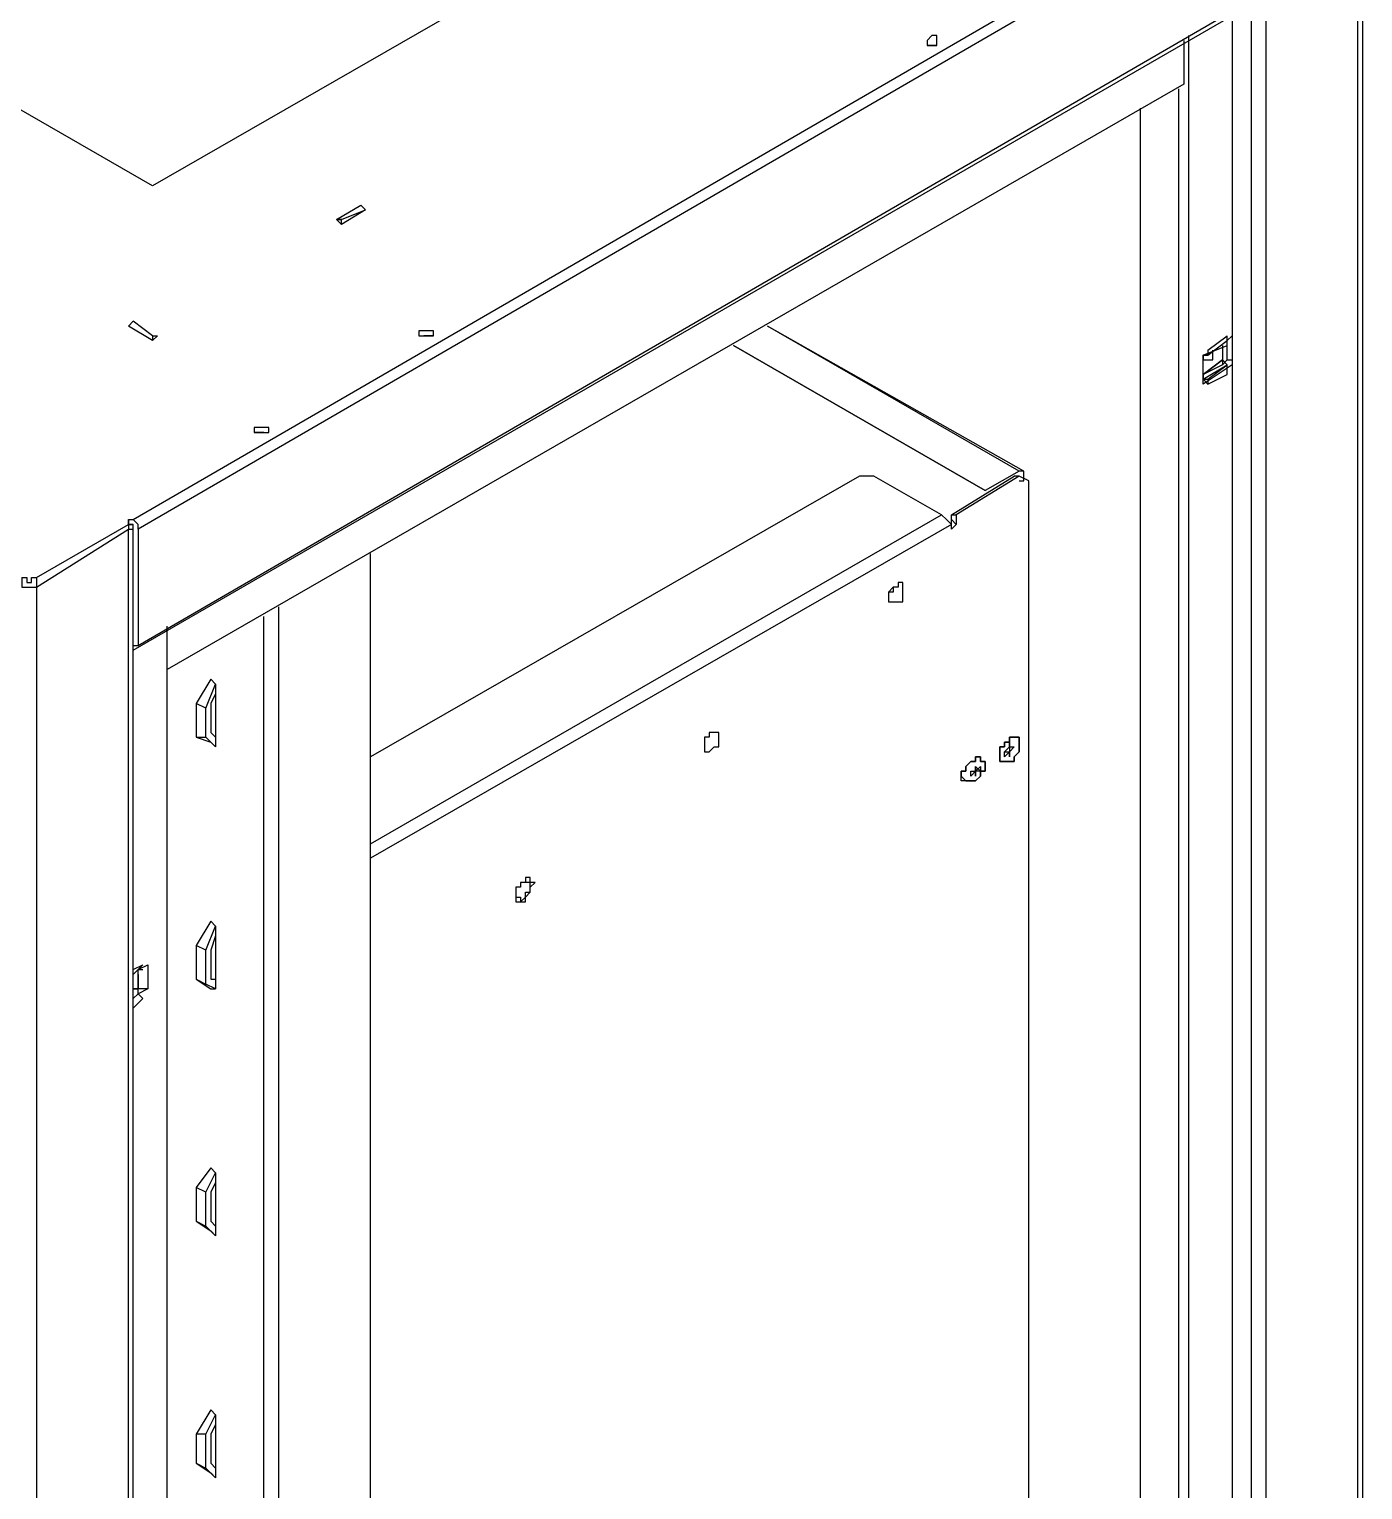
# Model space of a CAD drawing. Header units: millimetres. Extents: x 929 to 1725, y 58 to 532.
# Drawn here: x 1050.39 to 1082.63, y 182.59 to 217.92 of the extents above; entities that cross this region are included whole.
import ezdxf

# ---------------------------------------------------------------- set-up
doc = ezdxf.new("R2010")
doc.units = ezdxf.units.MM
doc.header["$MEASUREMENT"] = 0
doc.layers.add('TT-WIRE-EQPM', color=6, linetype='CONTINUOUS')

msp = doc.modelspace()

# ---------------------------------------------------------------- linework, layer by layer
at = {"layer": 'TT-WIRE-EQPM', "linetype": 'Continuous'}
for points in [[(1053.37389, 214.13351), (1032.65753, 226.07175)], [(1082.51726, 93.58065), (1082.51726, 222.91163), (1082.51726, 223.02867), (1082.6343, 223.02867), (1082.6343, 223.02867), (1082.6343, 223.02867), (1082.51726, 223.02867)], [(1082.6343, 93.69769), (1082.6343, 223.02867)], [(1067.41889, 222.20938), (1053.37389, 214.13351)], [(1052.90573, 206.05764), (1079.94234, 221.74121)], [(1080.05938, 221.50713), (1053.02277, 205.82356), (1053.02277, 203.01456), (1080.05938, 218.69813)], [(1080.29347, 221.62417), (1080.29347, 92.29319)], [(1052.90573, 202.89752), (1080.05938, 218.58109)], [(1079.47417, 218.34701), (1079.47417, 95.45332)], [(1079.94234, 95.21923), (1079.94234, 218.58109)], [(1072.33464, 217.64476), (1072.33464, 217.64476), (1072.33464, 217.64476), (1072.33464, 217.7618), (1072.21759, 217.7618), (1072.10055, 217.64476), (1072.10055, 217.64476), (1072.10055, 217.64476), (1072.10055, 217.52772), (1072.10055, 217.52772), (1072.33464, 217.52772), (1072.33464, 217.52772), (1072.33464, 217.64476)], [(1078.30376, 217.64476), (1078.30376, 216.59138)], [(1078.4208, 217.7618), (1078.4208, 94.86811)], [(1072.33464, 217.52772), (1072.33464, 217.52772), (1072.33464, 217.52772), (1072.10055, 217.52772), (1072.10055, 217.52772)], [(1078.30376, 216.59138), (1053.72502, 202.42935)], [(1078.18672, 96.50669), (1078.18672, 216.47434)], [(1077.25038, 216.00618), (1077.25038, 95.92148)], [(1057.93852, 213.19718), (1057.93852, 213.31422), (1057.82148, 213.31422), (1058.40668, 213.66534)], [(1057.93852, 213.31422), (1058.52373, 213.5483), (1058.40668, 213.66534)], [(1058.52373, 213.5483), (1057.93852, 213.19718)], [(1057.93852, 213.19718), (1057.82148, 213.31422)], [(1057.82148, 213.31422), (1057.93852, 213.31422)], [(1053.37389, 210.50522), (1052.90573, 210.85634), (1052.78869, 210.7393), (1052.78869, 210.7393)], [(1053.37389, 210.38818), (1052.78869, 210.7393)], [(1053.37389, 210.50522), (1053.37389, 210.50522), (1053.37389, 210.38818), (1052.78869, 210.7393)], [(1060.16231, 210.50522), (1060.16231, 210.50522), (1060.16231, 210.62226), (1060.04527, 210.62226), (1060.04527, 210.62226), (1059.92823, 210.62226), (1059.92823, 210.62226), (1059.81118, 210.62226), (1059.81118, 210.50522), (1059.81118, 210.50522), (1059.92823, 210.50522), (1060.16231, 210.50522), (1060.16231, 210.50522), (1060.16231, 210.50522)], [(1074.32434, 207.22805), (1068.23818, 210.7393)], [(1074.44138, 207.22805), (1068.23818, 210.7393)], [(1053.37389, 210.50522), (1053.49094, 210.50522)], [(1053.49094, 210.50522), (1053.37389, 210.38818)], [(1060.16231, 210.50522), (1060.16231, 210.50522), (1059.92823, 210.50522), (1059.92823, 210.50522)], [(1073.50505, 206.75989), (1073.50505, 206.75989), (1067.41889, 210.27114)], [(1067.41889, 210.27114), (1073.50505, 206.75989)], [(1078.77192, 210.03705), (1079.35713, 210.27114)], [(1078.88897, 210.15409), (1079.35713, 210.50522)], [(1078.88897, 210.15409), (1079.35713, 210.50522)], [(1078.88897, 210.03705), (1079.35713, 210.38818)], [(1079.24009, 210.27114), (1079.24009, 209.80297)], [(1079.35713, 210.27114), (1079.35713, 210.38818), (1079.35713, 210.38818), (1079.35713, 210.50522)], [(1079.35713, 210.38818), (1079.47417, 210.50522)], [(1079.35713, 209.92001), (1079.35713, 210.38818)], [(1078.88897, 210.15409), (1078.88897, 210.15409), (1078.88897, 210.03705), (1078.77192, 210.03705)], [(1078.77192, 210.03705), (1078.77192, 210.03705), (1078.77192, 209.92001), (1078.77192, 209.92001), (1078.88897, 209.92001), (1078.88897, 209.92001), (1079.00601, 209.92001), (1079.00601, 210.03705), (1079.00601, 210.03705), (1079.00601, 210.15409)], [(1078.77192, 210.03705), (1078.88897, 210.03705)], [(1078.77192, 209.3348), (1078.77192, 210.03705), (1078.88897, 210.03705)], [(1079.24009, 209.92001), (1078.77192, 209.56889)], [(1078.77192, 209.56889), (1079.24009, 209.92001)], [(1079.35713, 209.56889), (1079.35713, 209.80297), (1079.35713, 209.80297), (1079.24009, 209.92001), (1079.24009, 209.92001)], [(1079.24009, 209.80297), (1079.35713, 209.92001)], [(1079.35713, 209.92001), (1079.47417, 209.92001), (1079.47417, 209.92001), (1079.47417, 209.92001)], [(1078.77192, 209.45185), (1079.35713, 209.80297)], [(1079.24009, 209.80297), (1078.77192, 209.56889)], [(1079.47417, 209.80297), (1078.77192, 209.3348)], [(1078.77192, 209.45185), (1078.77192, 209.56889), (1078.77192, 209.45185), (1078.88897, 209.45185), (1078.88897, 209.3348), (1078.77192, 209.45185), (1078.77192, 209.45185)], [(1078.88897, 209.45185), (1079.35713, 209.80297)], [(1078.88897, 209.3348), (1079.35713, 209.56889)], [(1056.18289, 208.16439), (1056.18289, 208.28143), (1056.06585, 208.28143), (1055.83177, 208.28143), (1055.83177, 208.28143), (1055.83177, 208.28143), (1055.83177, 208.16439), (1055.83177, 208.16439), (1055.94881, 208.16439), (1055.94881, 208.16439), (1056.06585, 208.16439), (1056.06585, 208.16439), (1056.18289, 208.16439), (1056.18289, 208.16439)], [(1056.06585, 208.16439), (1056.06585, 208.16439), (1056.06585, 208.16439), (1055.94881, 208.16439), (1055.94881, 208.16439), (1055.83177, 208.16439)], [(1072.45168, 206.17468), (1070.81309, 207.11101), (1070.46197, 207.11101), (1058.64077, 200.3226)], [(1072.68576, 161.2307), (1074.32434, 162.28408), (1074.55843, 162.51816), (1074.55843, 206.99397), (1074.32434, 207.11101), (1072.8028, 206.17468), (1072.8028, 205.9406), (1072.68576, 205.82356), (1072.68576, 205.9406), (1058.64077, 197.86473)], [(1072.68576, 205.9406), (1072.68576, 206.05764), (1072.68576, 206.17468), (1074.2073, 207.11101)], [(1074.32434, 207.22805), (1073.50505, 206.75989)], [(1074.32434, 207.11101), (1074.2073, 207.11101)], [(1074.32434, 206.99397), (1074.44138, 206.99397), (1074.44138, 207.11101), (1074.44138, 207.11101), (1074.44138, 207.22805), (1074.44138, 207.22805), (1074.44138, 207.22805), (1074.44138, 207.22805), (1074.32434, 207.22805)], [(1052.78869, 206.05764), (1052.90573, 206.05764)], [(1052.78869, 206.05764), (1052.78869, 205.9406), (1052.90573, 205.9406), (1052.90573, 205.9406)], [(1052.78869, 205.9406), (1052.78869, 206.05764)], [(1053.02277, 205.82356), (1053.02277, 205.9406), (1053.02277, 205.9406), (1052.90573, 206.05764), (1052.90573, 206.05764), (1052.90573, 206.05764)], [(1058.64077, 198.21585), (1072.45168, 206.17468)], [(1072.45168, 206.17468), (1072.56872, 206.05764), (1072.56872, 206.05764), (1072.56872, 206.05764), (1072.68576, 205.9406)], [(1072.68576, 206.17468), (1072.8028, 206.17468)], [(1072.8028, 205.9406), (1072.68576, 206.05764)], [(1050.5649, 204.65314), (1052.78869, 205.9406)], [(1050.5649, 204.65314), (1050.5649, 204.41906), (1052.78869, 205.82356)], [(1052.78869, 205.9406), (1052.90573, 205.9406)], [(1052.78869, 205.9406), (1052.78869, 205.82356)], [(1052.78869, 205.82356), (1052.90573, 205.82356), (1052.90573, 205.82356), (1052.90573, 205.9406), (1052.78869, 205.9406)], [(1052.90573, 76.60962), (1052.90573, 76.49257), (1052.78869, 76.49257), (1052.78869, 76.49257), (1052.78869, 205.82356)], [(1052.90573, 76.60962), (1052.90573, 205.82356)], [(1058.64077, 85.15365), (1058.64077, 205.23835)], [(1058.64077, 85.15365), (1058.64077, 205.23835)], [(1050.21377, 204.65314), (1050.33081, 204.65314), (1050.33081, 204.5361), (1050.44785, 204.5361), (1050.44785, 204.65314), (1050.5649, 204.65314)], [(1050.21377, 204.65314), (1050.21377, 204.41906), (1050.5649, 204.41906)], [(1050.5649, 204.41906), (1050.5649, 75.08808), (1052.78869, 76.49257)], [(1071.16422, 204.06793), (1071.3983, 204.06793), (1071.3983, 204.06793), (1071.51534, 204.06793), (1071.51534, 204.18497), (1071.51534, 204.18497), (1071.51534, 204.18497), (1071.51534, 204.30201), (1071.51534, 204.30201), (1071.51534, 204.41906), (1071.51534, 204.41906), (1071.51534, 204.5361), (1071.3983, 204.5361), (1071.3983, 204.41906), (1071.28126, 204.41906), (1071.28126, 204.41906), (1071.16422, 204.30201), (1071.16422, 204.30201), (1071.16422, 204.18497), (1071.16422, 204.18497), (1071.16422, 204.06793), (1071.16422, 204.06793), (1071.16422, 204.06793)], [(1071.28126, 204.06793), (1071.3983, 204.06793), (1071.3983, 204.06793), (1071.51534, 204.06793), (1071.51534, 204.18497), (1071.51534, 204.18497), (1071.51534, 204.18497), (1071.51534, 204.30201), (1071.51534, 204.30201), (1071.51534, 204.41906), (1071.51534, 204.41906), (1071.51534, 204.5361), (1071.3983, 204.5361), (1071.3983, 204.41906), (1071.28126, 204.41906), (1071.28126, 204.41906), (1071.28126, 204.41906), (1071.28126, 204.30201), (1071.16422, 204.30201), (1071.16422, 204.30201), (1071.16422, 204.18497), (1071.16422, 204.18497), (1071.16422, 204.06793), (1071.16422, 204.06793), (1071.16422, 204.06793), (1071.16422, 204.06793), (1071.28126, 204.06793)], [(1071.28126, 204.41906), (1071.28126, 204.30201)], [(1056.41698, 203.95089), (1056.41698, 83.8662)], [(1056.06585, 83.74915), (1056.06585, 203.71681)], [(1053.72502, 202.42935), (1053.72502, 203.48272)], [(1053.72502, 80.70607), (1053.72502, 203.48272)], [(1052.90573, 202.89752), (1052.90573, 202.89752), (1052.90573, 203.01456), (1053.02277, 203.01456), (1053.02277, 203.01456)], [(1054.77839, 202.19527), (1054.42727, 201.61006)], [(1054.66135, 201.49302), (1054.89544, 202.07822), (1054.77839, 202.19527)], [(1054.89544, 202.07822), (1054.89544, 201.84414)], [(1054.89544, 201.84414), (1054.77839, 201.61006)], [(1054.89544, 201.84414), (1054.89544, 200.79077)], [(1054.89544, 201.7271), (1054.89544, 200.79077)], [(1054.42727, 201.61006), (1054.42727, 200.79077), (1054.66135, 200.79077), (1054.66135, 201.49302), (1054.42727, 201.61006)], [(1054.77839, 201.61006), (1054.77839, 200.90781)], [(1054.42727, 200.79077), (1054.77839, 200.67372), (1054.89544, 200.55668), (1054.66135, 200.79077)], [(1054.77839, 200.90781), (1054.89544, 200.79077)], [(1054.89544, 200.79077), (1054.89544, 200.55668)], [(1066.71664, 200.43964), (1066.83368, 200.43964), (1066.83368, 200.43964), (1066.83368, 200.43964), (1066.83368, 200.43964), (1066.95072, 200.55668), (1066.95072, 200.55668), (1066.95072, 200.55668), (1067.06776, 200.55668), (1067.06776, 200.67372), (1067.06776, 200.67372), (1067.06776, 200.79077), (1067.06776, 200.79077), (1067.06776, 200.90781), (1067.06776, 200.90781), (1067.06776, 200.90781), (1066.83368, 200.90781), (1066.83368, 200.90781), (1066.83368, 200.90781), (1066.83368, 200.79077), (1066.71664, 200.79077), (1066.71664, 200.79077), (1066.71664, 200.67372), (1066.71664, 200.67372), (1066.71664, 200.55668), (1066.71664, 200.55668), (1066.71664, 200.43964), (1066.71664, 200.43964)], [(1066.71664, 200.43964), (1066.83368, 200.43964), (1066.95072, 200.55668), (1066.95072, 200.55668), (1066.95072, 200.55668), (1067.06776, 200.55668), (1067.06776, 200.67372), (1067.06776, 200.67372), (1067.06776, 200.79077), (1067.06776, 200.79077), (1067.06776, 200.79077), (1067.06776, 200.90781), (1067.06776, 200.90781), (1066.95072, 200.90781), (1066.83368, 200.90781), (1066.83368, 200.90781), (1066.83368, 200.79077), (1066.83368, 200.79077), (1066.71664, 200.79077), (1066.71664, 200.67372), (1066.71664, 200.67372), (1066.71664, 200.55668), (1066.71664, 200.55668), (1066.71664, 200.43964), (1066.71664, 200.43964)], [(1066.83368, 200.79077), (1066.71664, 200.79077)], [(1073.85618, 200.20556), (1074.09026, 200.20556), (1074.09026, 200.20556), (1074.09026, 200.20556), (1074.09026, 200.20556), (1074.2073, 200.20556), (1074.2073, 200.3226), (1074.2073, 200.3226), (1074.32434, 200.43964), (1074.32434, 200.43964), (1074.32434, 200.55668), (1074.32434, 200.55668), (1074.32434, 200.67372), (1074.32434, 200.79077), (1074.2073, 200.79077), (1074.09026, 200.79077), (1074.09026, 200.79077), (1074.09026, 200.79077), (1074.09026, 200.67372), (1073.97322, 200.67372), (1073.97322, 200.67372), (1073.97322, 200.67372), (1073.97322, 200.55668), (1073.85618, 200.55668), (1073.85618, 200.55668), (1073.85618, 200.43964), (1073.85618, 200.3226), (1073.85618, 200.20556), (1073.85618, 200.20556), (1073.85618, 200.20556)], [(1074.09026, 200.20556), (1074.09026, 200.20556), (1073.85618, 200.20556), (1073.85618, 200.20556), (1073.85618, 200.20556), (1073.85618, 200.3226), (1073.85618, 200.3226), (1073.85618, 200.43964), (1073.85618, 200.43964), (1073.85618, 200.55668), (1073.85618, 200.55668), (1073.97322, 200.55668), (1073.97322, 200.67372), (1073.97322, 200.67372), (1073.97322, 200.67372), (1074.09026, 200.67372), (1074.09026, 200.79077), (1074.09026, 200.79077)], [(1074.2073, 200.55668), (1074.2073, 200.55668), (1074.09026, 200.43964), (1074.09026, 200.3226), (1074.09026, 200.3226), (1074.09026, 200.43964), (1073.97322, 200.3226), (1073.97322, 200.43964), (1074.09026, 200.55668), (1074.09026, 200.55668), (1074.09026, 200.67372), (1074.09026, 200.55668), (1074.2073, 200.55668)], [(1074.09026, 200.79077), (1074.09026, 200.79077), (1074.2073, 200.79077), (1074.32434, 200.79077), (1074.32434, 200.67372), (1074.32434, 200.67372), (1074.32434, 200.55668), (1074.32434, 200.55668), (1074.32434, 200.55668), (1074.32434, 200.43964), (1074.32434, 200.43964), (1074.2073, 200.3226), (1074.2073, 200.3226), (1074.2073, 200.3226), (1074.2073, 200.20556), (1074.09026, 200.20556), (1074.09026, 200.20556), (1074.09026, 200.20556)], [(1074.2073, 200.79077), (1074.32434, 200.79077)], [(1073.03689, 199.73739), (1073.27097, 199.73739), (1073.27097, 199.73739), (1073.27097, 199.73739), (1073.38801, 199.85443), (1073.38801, 199.85443), (1073.38801, 199.97147), (1073.50505, 199.97147), (1073.50505, 200.08852), (1073.50505, 200.20556), (1073.50505, 200.20556), (1073.38801, 200.20556), (1073.38801, 200.3226), (1073.27097, 200.3226), (1073.27097, 200.20556), (1073.27097, 200.20556), (1073.15393, 200.20556), (1073.15393, 200.20556), (1073.15393, 200.20556), (1073.03689, 200.08852), (1073.03689, 200.08852), (1073.03689, 199.97147), (1072.91984, 199.97147), (1072.91984, 199.85443), (1073.03689, 199.73739), (1073.03689, 199.73739), (1073.03689, 199.73739), (1073.03689, 199.73739)], [(1073.27097, 200.20556), (1073.27097, 200.20556), (1073.27097, 200.3226), (1073.38801, 200.3226), (1073.38801, 200.20556), (1073.50505, 200.20556), (1073.50505, 200.20556), (1073.50505, 200.08852), (1073.50505, 200.08852), (1073.50505, 199.97147), (1073.38801, 199.97147), (1073.38801, 199.85443), (1073.38801, 199.85443), (1073.38801, 199.85443), (1073.27097, 199.73739), (1073.27097, 199.73739), (1073.27097, 199.73739)], [(1073.38801, 200.20556), (1073.38801, 200.3226)], [(1073.97322, 200.43964), (1074.09026, 200.43964)], [(1074.09026, 200.55668), (1074.2073, 200.55668)], [(1074.09026, 200.55668), (1074.09026, 200.55668), (1074.09026, 200.43964)], [(1074.09026, 200.55668), (1074.09026, 200.43964), (1074.09026, 200.3226)], [(1073.27097, 199.73739), (1073.27097, 199.73739), (1073.03689, 199.73739), (1073.03689, 199.73739), (1073.03689, 199.73739), (1072.91984, 199.73739), (1072.91984, 199.85443), (1072.91984, 199.97147), (1073.03689, 199.97147), (1073.03689, 199.97147), (1073.03689, 200.08852), (1073.03689, 200.08852), (1073.03689, 200.08852), (1073.15393, 200.20556), (1073.15393, 200.20556), (1073.15393, 200.20556), (1073.27097, 200.20556)], [(1073.38801, 200.08852), (1073.38801, 199.97147), (1073.27097, 199.97147), (1073.27097, 199.85443), (1073.27097, 199.85443), (1073.27097, 199.97147), (1073.15393, 199.85443), (1073.15393, 199.97147), (1073.27097, 199.97147), (1073.27097, 200.08852), (1073.27097, 200.08852), (1073.27097, 199.97147), (1073.38801, 200.08852)], [(1073.15393, 199.97147), (1073.27097, 199.97147)], [(1073.27097, 199.97147), (1073.27097, 200.08852)], [(1073.27097, 200.08852), (1073.38801, 199.97147)], [(1073.27097, 199.97147), (1073.27097, 199.97147), (1073.27097, 199.85443)], [(1062.15202, 196.81135), (1062.3861, 196.81135), (1062.3861, 196.92839), (1062.3861, 196.92839), (1062.3861, 196.92839), (1062.50314, 197.04543), (1062.50314, 197.04543), (1062.50314, 197.04543), (1062.50314, 197.16248), (1062.50314, 197.16248), (1062.62018, 197.27952), (1062.50314, 197.27952), (1062.50314, 197.27952), (1062.50314, 197.27952), (1062.50314, 197.27952), (1062.50314, 197.39656), (1062.3861, 197.39656), (1062.3861, 197.27952), (1062.3861, 197.27952), (1062.26906, 197.27952), (1062.26906, 197.27952), (1062.26906, 197.16248), (1062.15202, 197.16248), (1062.15202, 197.04543), (1062.15202, 197.04543), (1062.15202, 196.92839), (1062.15202, 196.92839), (1062.15202, 196.81135)], [(1062.26906, 196.92839), (1062.26906, 196.81135), (1062.26906, 196.81135), (1062.3861, 196.92839), (1062.3861, 196.92839), (1062.3861, 196.92839), (1062.3861, 196.92839), (1062.3861, 197.04543), (1062.50314, 197.04543), (1062.50314, 197.04543), (1062.50314, 197.04543), (1062.50314, 197.16248), (1062.50314, 197.27952), (1062.50314, 197.27952), (1062.50314, 197.27952), (1062.3861, 197.27952), (1062.26906, 197.27952), (1062.26906, 197.27952), (1062.26906, 197.27952), (1062.26906, 197.16248), (1062.15202, 197.16248), (1062.15202, 197.04543), (1062.15202, 197.04543), (1062.15202, 197.04543), (1062.15202, 196.92839), (1062.15202, 196.92839), (1062.26906, 196.92839)], [(1054.77839, 196.34318), (1054.42727, 195.75798)], [(1054.66135, 195.64094), (1054.89544, 196.22614), (1054.77839, 196.34318)], [(1054.89544, 196.22614), (1054.89544, 195.99206)], [(1054.42727, 195.75798), (1054.42727, 194.93869), (1054.66135, 194.82164), (1054.66135, 195.64094), (1054.42727, 195.75798)], [(1054.89544, 195.99206), (1054.77839, 195.64094)], [(1054.89544, 195.99206), (1054.89544, 194.93869)], [(1054.89544, 195.87502), (1054.89544, 194.93869)], [(1054.77839, 195.64094), (1054.77839, 194.93869)], [(1052.90573, 195.17277), (1053.13981, 195.28981)], [(1052.90573, 195.17277), (1053.13981, 195.28981)], [(1052.90573, 195.05573), (1053.02277, 195.17277)], [(1052.90573, 195.05573), (1053.02277, 195.17277)], [(1053.25685, 195.28981), (1053.25685, 194.7046), (1053.02277, 194.7046), (1053.02277, 194.7046)], [(1053.02277, 195.17277), (1053.25685, 195.28981)], [(1053.02277, 195.17277), (1053.13981, 195.28981)], [(1053.02277, 194.7046), (1053.02277, 195.17277)], [(1053.02277, 195.17277), (1053.13981, 195.17277)], [(1053.02277, 195.05573), (1053.02277, 194.7046)], [(1053.02277, 194.7046), (1052.90573, 194.7046), (1053.02277, 194.7046)], [(1053.02277, 194.7046), (1052.90573, 194.7046)], [(1053.02277, 194.7046), (1053.02277, 194.7046), (1053.02277, 194.82164), (1053.02277, 194.82164), (1053.02277, 194.93869), (1053.02277, 194.93869)], [(1053.25685, 194.7046), (1053.02277, 194.58756)], [(1053.13981, 194.47052), (1053.02277, 194.58756), (1053.02277, 194.7046)], [(1054.42727, 194.93869), (1054.77839, 194.7046), (1054.89544, 194.7046), (1054.66135, 194.82164)], [(1054.77839, 194.93869), (1054.89544, 194.93869)], [(1054.89544, 194.93869), (1054.89544, 194.7046)], [(1052.90573, 194.47052), (1053.02277, 194.58756)], [(1052.90573, 194.47052), (1053.02277, 194.58756)], [(1052.90573, 194.23644), (1053.13981, 194.47052)], [(1054.77839, 190.37406), (1054.42727, 189.9059)], [(1054.66135, 189.78885), (1054.89544, 190.25702), (1054.77839, 190.37406)], [(1054.89544, 190.25702), (1054.89544, 190.02294)], [(1054.42727, 189.9059), (1054.42727, 189.0866), (1054.66135, 188.96956), (1054.66135, 189.78885), (1054.42727, 189.9059)], [(1054.89544, 190.02294), (1054.77839, 189.78885)], [(1054.77839, 189.78885), (1054.77839, 189.0866)], [(1054.89544, 190.02294), (1054.89544, 188.96956)], [(1054.89544, 190.02294), (1054.89544, 188.96956)], [(1054.42727, 189.0866), (1054.77839, 188.85252), (1054.89544, 188.73548), (1054.66135, 188.96956)], [(1054.77839, 189.0866), (1054.89544, 188.96956)], [(1054.89544, 188.96956), (1054.89544, 188.73548)], [(1054.77839, 184.52198), (1054.42727, 183.93677)], [(1054.66135, 183.93677), (1054.89544, 184.40494), (1054.77839, 184.52198)], [(1054.89544, 184.17086), (1054.77839, 183.93677)], [(1054.89544, 184.40494), (1054.89544, 184.17086)], [(1054.89544, 184.17086), (1054.89544, 183.11748)], [(1054.89544, 184.17086), (1054.89544, 183.11748)], [(1054.42727, 183.93677), (1054.42727, 183.23452), (1054.66135, 183.11748), (1054.66135, 183.93677), (1054.42727, 183.93677)], [(1054.77839, 183.93677), (1054.77839, 183.23452)], [(1054.42727, 183.23452), (1054.77839, 183.00044), (1054.89544, 182.8834), (1054.66135, 183.11748)], [(1054.77839, 183.23452), (1054.89544, 183.11748)], [(1054.89544, 183.11748), (1054.89544, 182.8834)]]:
    msp.add_lwpolyline(points, dxfattribs=at)

doc.saveas('drawing.dxf')
